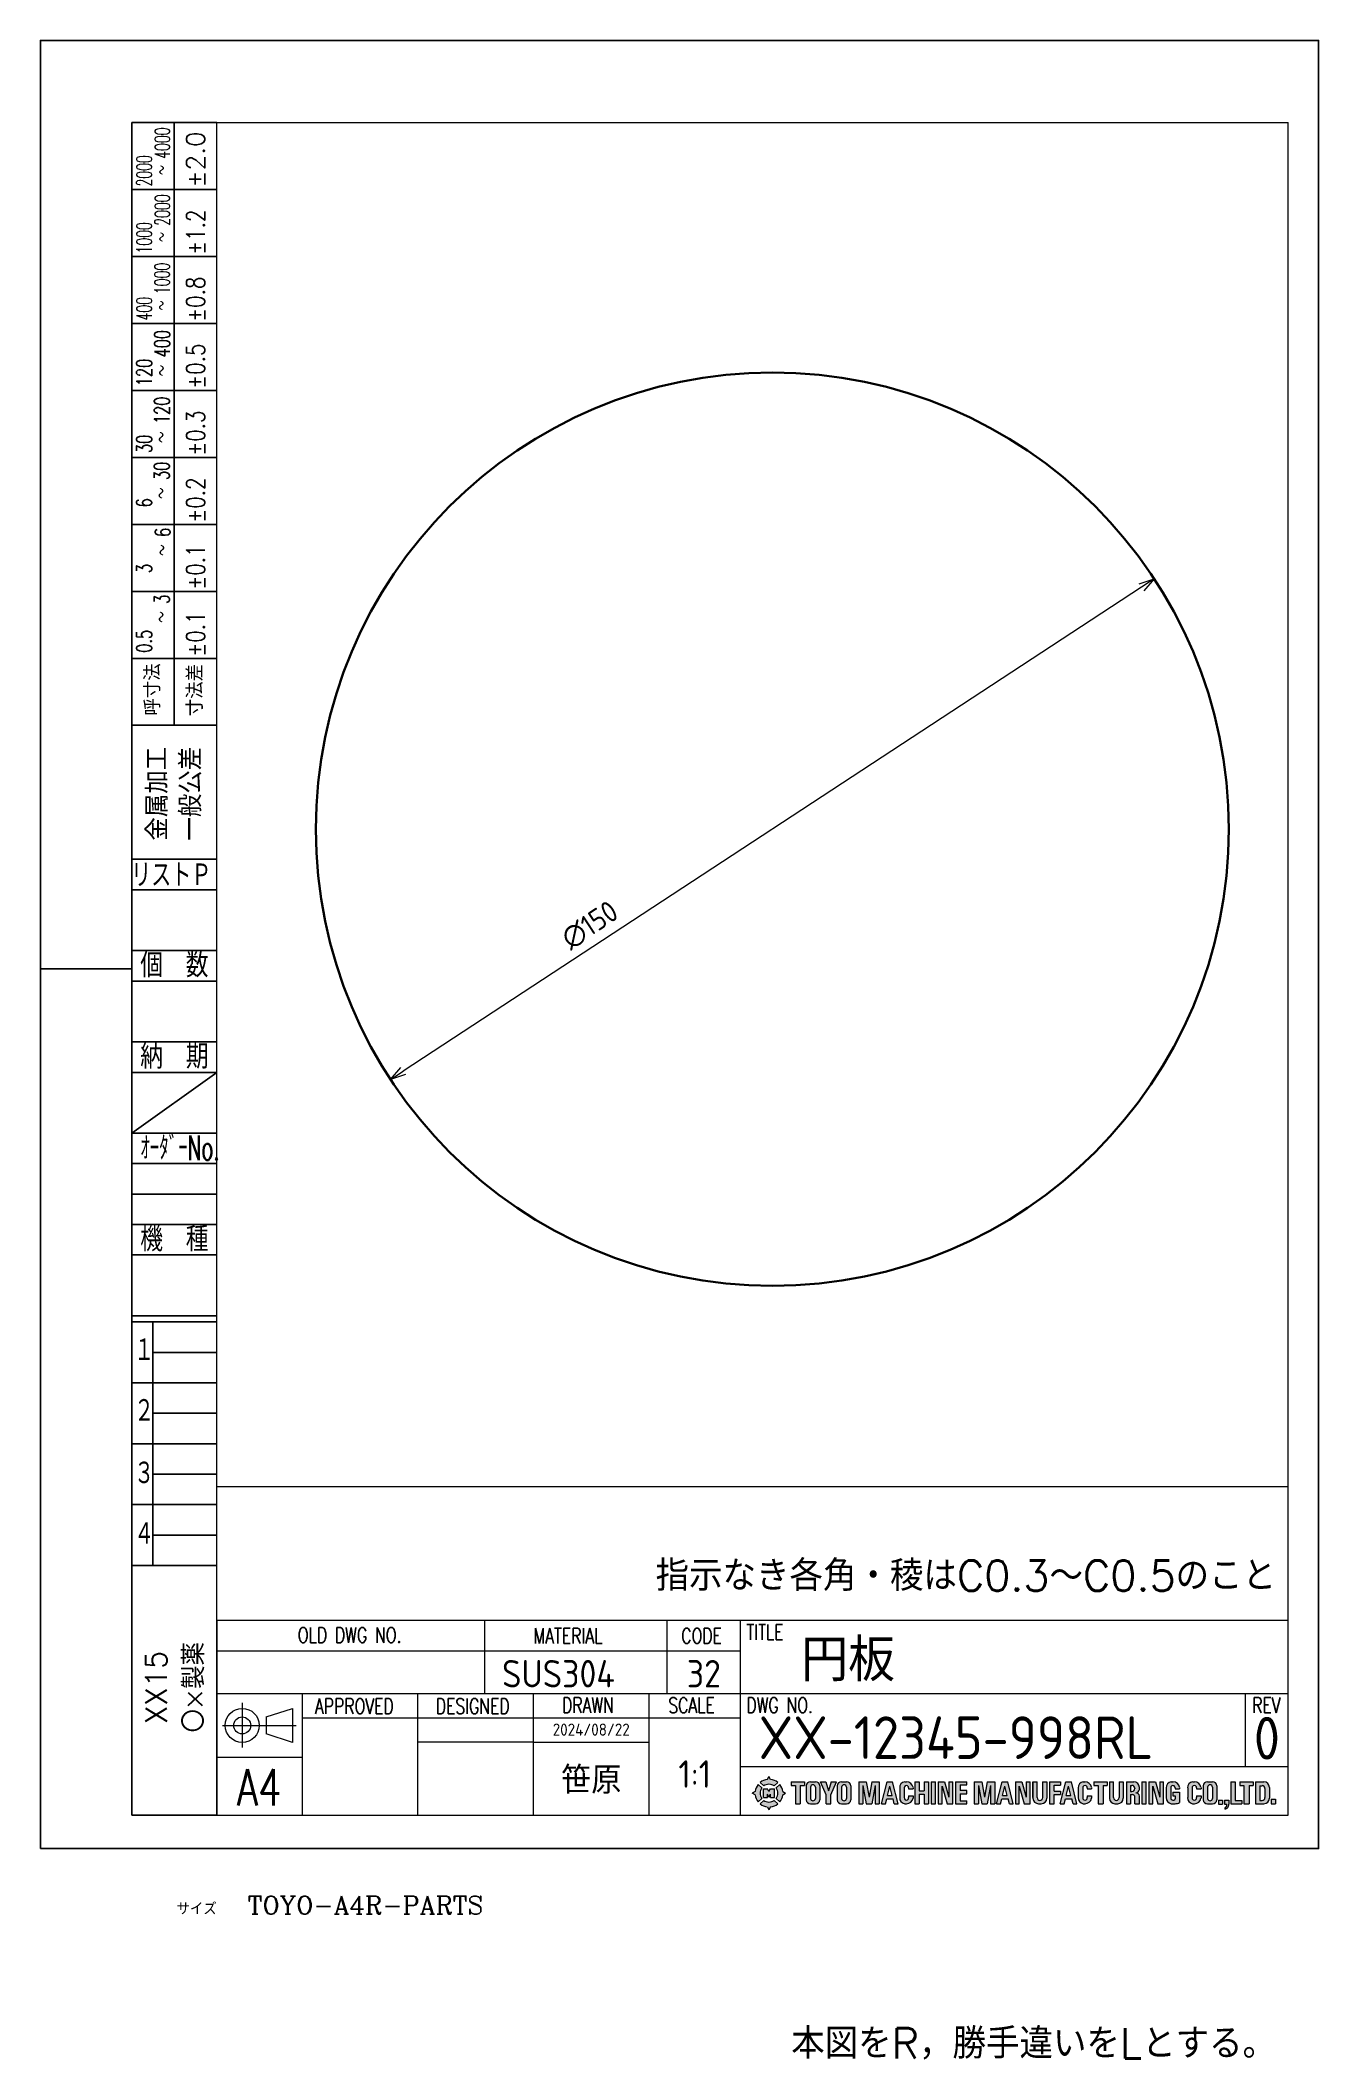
# Model space of a CAD drawing. Header units: millimetres. Extents: x 0 to 210, y -35 to 297.
import ezdxf
from ezdxf.enums import TextEntityAlignment as Align

# ---------------------------------------------------------------- set-up
doc = ezdxf.new("R2010")
doc.units = ezdxf.units.MM
for name, color, linetype, lineweight in [('AM_0', 7, 'Continuous', 30), ('AM_5', 3, 'Continuous', 13), ('AM_BOR', 7, 'Continuous', 13)]:
    doc.layers.add(name, color=color, linetype=linetype, lineweight=lineweight)
doc.layers.add('AM_12', color=7, linetype='Continuous', lineweight=13, plot=False)
doc.styles.add('ACJISTS', font='romanc.shx', dxfattribs={"height": 1, "bigfont": 'extfont2.shx'})
doc.styles.add('ACTOYODIM', font='isocp.shx', dxfattribs={"bigfont": 'extfont2.shx'})
doc.styles.get("Standard").update_dxf_attribs({"font": 'isocp.shx', "bigfont": 'extfont2.shx'})
doc.styles.add('TM_WAKU1', font='SIMPLEX.shx', dxfattribs={"bigfont": 'extfont2.shx'})
doc.styles.add('TM_WAKU2', font='SIMPLEX.shx', dxfattribs={"width": 0.75, "bigfont": 'EXTFONT.shx'})
doc.styles.add('TOYO-SEET1', font='SIMPLEX.shx', dxfattribs={"bigfont": 'extfont2.shx'})
doc.dimstyles.new('JIS-TOYO$3', dxfattribs={"dimtxt": 3.5, "dimasz": 2.5, "dimexe": 1, "dimexo": 1, "dimgap": 1.5, "dimtad": 3, "dimdec": 4, "dimdsep": 46, "dimtxsty": 'ACTOYODIM', "dimblk": 'OPEN30', "dimcen": 0, "dimclrd": 256, "dimclre": 256, "dimclrt": 2, "dimadec": 0, "dimazin": 2, "dimtp": 0.1, "dimtm": 0.1, "dimtfac": 0.71, "dimtdec": 4, "dimtmove": 0, "dimatfit": 3, "dimldrblk": 'OPEN30', "dimfxl": 1, "dimlwd": -1, "dimlwe": -1, "dimarcsym": 1})

# ---------------------------------------------------------------- blocks, each defined once
blk = doc.blocks.new('TOYO-A4R-PARTS')
at = {"layer": 'AM_BOR', "color": 1, "lineweight": 25}
for p, q in [((15, 283.5), (15, 5.5)), ((15, 283.5), (29, 283.5)), ((22, 184.5), (22, 283.5)), ((15, 272.5), (29, 272.5)), ((15, 261.5), (29, 261.5)), ((15, 250.5), (29, 250.5)), ((15, 239.5), (29, 239.5)), ((15, 228.5), (29, 228.5)), ((15, 217.5), (29, 217.5)), ((15, 206.5), (29, 206.5)), ((15, 195.5), (29, 195.5)), ((15, 184.5), (29, 184.5)), ((15, 162.5), (29, 162.5)), ((15, 157.5), (29, 157.5)), ((15, 147.5), (29, 147.5)), ((0, 144.5), (15, 144.5)), ((15, 142.5), (29, 142.5)), ((15, 132.5), (29, 132.5)), ((15, 117.5), (29, 127.5)), ((15, 127.5), (29, 127.5)), ((15, 117.5), (29, 117.5)), ((15, 112.5), (29, 112.5)), ((15, 107.5), (29, 107.5)), ((15, 102.5), (29, 102.5)), ((15, 97.5), (29, 97.5)), ((15, 87.5), (29, 87.5)), ((15, 86.5), (29, 86.5)), ((18.5, 46.5), (18.5, 86.5)), ((18.5, 81.5), (29, 81.5)), ((15, 76.5), (29, 76.5)), ((18.5, 71.5), (29, 71.5)), ((15, 66.5), (29, 66.5)), ((18.5, 61.5), (29, 61.5)), ((15, 56.5), (29, 56.5)), ((18.5, 51.5), (29, 51.5)), ((15, 46.5), (29, 46.5)), ((15, 5.5), (29, 5.5))]:
    blk.add_line(p, q, dxfattribs=at)
at = {"layer": 'AM_BOR'}
for p, q in [((29, 5.5), (29, 283.5)), ((29, 283.5), (205, 283.5)), ((205, 5.5), (205, 283.5)), ((29, 5.5), (205, 5.5)), ((29, 5.5), (205, 5.5))]:
    blk.add_line(p, q, dxfattribs=at)
at = {"layer": 'Defpoints', "color": 1, "lineweight": 25}
blk.add_lwpolyline([(0, 0), (0, 297), (210, 297), (210, 0)], close=True, dxfattribs=at)
at = {"layer": 'AM_BOR', "color": 1, "lineweight": 25, "style": 'TOYO-SEET1'}
for s, height, width, p in [('～ 4000', 2.5, 0.6, (21.293, 274.878)), ('2000', 2.5, 0.6, (18.3, 273)), ('～ 2000', 2.5, 0.6, (21.293, 263.878)), ('±1.2', 3, 0.8, (27, 261.8)), ('1000', 2.5, 0.6, (18.3, 262)), ('～ 1000', 2.5, 0.6, (21.244, 252.646)), ('±0.8', 3, 0.8, (27, 250.8)), ('400', 2.5, 0.6, (18.3, 251)), ('～ 400', 2.5, 0.7, (21.267, 241.805)), ('±0.5', 3, 0.8, (27, 239.8)), ('120', 2.5, 0.7, (18.3, 240.2)), ('～ 120', 2.5, 0.7, (21.216, 230.862)), ('±0.3', 3, 0.8, (27, 228.8)), ('30', 2.5, 0.7, (18.3, 229.225)), ('～ 30', 2.5, 0.7, (21.19, 221.662)), ('±0.2', 3, 0.8, (27, 217.8)), ('6', 2.5, 0.7, (18.3, 220.292)), ('～ 6', 2.5, 0.7, (21.344, 212.313)), ('±0.1', 3, 0.8, (27, 206.8)), ('3', 2.5, 0.7, (18.3, 209.505)), ('～ 3', 2.5, 0.7, (21.216, 201.329)), ('0.5', 2.5, 0.7, (18.3, 196.421)), ('±0.1', 3, 0.8, (27, 195.8))]:
    blk.add_text(s, height=height, rotation=90, dxfattribs=dict(at, width=width)).set_placement(p)
for s, height, p in [('±2.0', 3, (27, 272.8)), ('呼寸法', 2.6, (19.716, 186.097)), ('寸法差', 2.6, (26.696, 185.995)), ('金属加工', 3.5, (20.926, 165.565)), ('一般公差', 3.5, (26.426, 165.565))]:
    blk.add_text(s, height=height, rotation=90, dxfattribs=at).set_placement(p)
for s, width, p in [('リストＰ', 0.75, (14.902, 157.901)), ('個\u3000数', 0.85, (16.403, 143.1)), ('納\u3000期', 0.85, (16.403, 128.1)), ('ｵｰﾀﾞｰNo.', 0.6, (16.403, 113.1)), ('機\u3000種', 0.85, (16.403, 98.1)), ('１', 0.75, (15.403, 79.884)), ('２', 0.75, (15.403, 69.918)), ('３', 0.75, (15.403, 59.65)), ('４', 0.75, (15.403, 49.685))]:
    blk.add_text(s, height=4, dxfattribs=dict(at, width=width)).set_placement(p)
at = {"layer": 'AM_BOR', "color": 1, "lineweight": 25, "style": 'TM_WAKU2', "width": 0.75}
blk.add_text('A4', height=6, dxfattribs=at).set_placement((32.3, 13.05), align=Align.TOP_LEFT)
at = {"layer": 'AM_BOR', "color": 7, "style": 'TM_WAKU1', "flags": 8}
for tag, p in [('STR-INIUSER', (25, 26.5)), ('STR-TYPE', (19, 26.5))]:
    blk.add_attdef(tag, text='', height=3.5, rotation=90, dxfattribs=at).set_placement(p, align=Align.MIDDLE)
blk = doc.blocks.new('TOYO-TYPE A')
at = {"layer": 'AM_BOR'}
h = blk.add_hatch(color=2, dxfattribs=at)
h.paths.add_polyline_path([(-85.03, 5.86), (-85.3, 6.34), (-85.57, 5.86, 0.142281), (-86.74, 5.37), (-86.16, 4.78, -0.325023), (-84.44, 4.78), (-83.86, 5.37, 0.142281)])
h.paths.add_polyline_path([(-86.48, 4.46), (-87.07, 5.04, 0.142281), (-87.56, 3.87), (-88.04, 3.6), (-87.56, 3.33, 0.142281), (-87.07, 2.16), (-86.48, 2.74, -0.325023)])
h.paths.add_polyline_path([(-86.16, 2.42), (-86.74, 1.84, 0.142281), (-85.57, 1.34), (-85.3, 0.86), (-85.03, 1.34, 0.142281), (-83.86, 1.84), (-84.44, 2.42, -0.325023)])
h.paths.add_polyline_path([(-85.03, 3.42), (-85.03, 2.87), (-84.39, 2.87), (-84.39, 4.33), (-85.03, 4.33), (-85.3, 3.86), (-85.57, 4.33), (-86.21, 4.33), (-86.21, 2.87), (-85.57, 2.87), (-85.57, 3.42), (-85.3, 2.94)])
h.paths.add_polyline_path([(-84.12, 2.74), (-83.53, 2.16, 0.142281), (-83.04, 3.33), (-82.56, 3.6), (-83.04, 3.87, 0.142281), (-83.53, 5.04), (-84.12, 4.46, -0.325023)])
h.paths.add_polyline_path([(-80.15, 4.88), (-79.46, 4.88), (-79.46, 5.47), (-81.65, 5.47), (-81.65, 4.88), (-80.97, 4.88), (-80.97, 1.87), (-80.15, 1.87)])
h.paths.add_polyline_path([(-79.21, 2.51, 0.360395), (-78.48, 1.87), (-77.66, 1.87, 0.360395), (-76.93, 2.51), (-76.93, 4.83, 0.360395), (-77.66, 5.47), (-78.48, 5.47, 0.360395), (-79.21, 4.83)])
h.paths.add_polyline_path([(-78.48, 4.6, -0.888889), (-77.66, 4.6), (-77.66, 2.73, -0.888889), (-78.48, 2.73)], flags=16)
h.paths.add_polyline_path([(-75.52, 3.97), (-75.95, 5.47), (-76.84, 5.47), (-75.91, 3.33), (-75.91, 1.87), (-75.13, 1.87), (-75.13, 3.33), (-74.2, 5.47), (-75.09, 5.47)])
h.paths.add_polyline_path([(-74.11, 2.51, 0.360395), (-73.38, 1.87), (-72.55, 1.87, 0.360395), (-71.83, 2.51), (-71.83, 4.83, 0.360395), (-72.55, 5.47), (-73.38, 5.47, 0.360395), (-74.11, 4.83)])
h.paths.add_polyline_path([(-73.38, 2.73), (-73.38, 4.6, -0.888889), (-72.55, 4.6), (-72.55, 2.73, -0.888889)], flags=16)
h.paths.add_polyline_path([(-70.55, 1.87), (-69.86, 1.87), (-69.86, 4.88), (-69.32, 1.87), (-68.41, 1.87), (-67.86, 4.88), (-67.86, 1.87), (-67.17, 1.87), (-67.17, 5.47), (-68.41, 5.47), (-68.86, 2.96), (-69.32, 5.47), (-70.55, 5.47)])
h.paths.add_polyline_path([(-64.92, 2.69), (-64.71, 1.87), (-64.07, 1.87), (-64.99, 5.47), (-65.9, 5.47), (-66.81, 1.87), (-66.17, 1.87), (-65.96, 2.69)])
h.paths.add_polyline_path([(-65.82, 3.24), (-65.44, 4.75), (-65.06, 3.24)], flags=16)
h.paths.add_polyline_path([(-63.09, 2.87), (-63.09, 4.47, -1.125), (-62.36, 4.47), (-62.36, 4.33), (-61.63, 4.33), (-61.63, 4.56, 0.36205), (-62.7, 5.47), (-63, 5.47, 0.389293), (-63.82, 4.47), (-63.82, 2.87, 0.389293), (-63, 1.87), (-62.7, 1.87, 0.36205), (-61.63, 2.78), (-61.63, 3.14), (-62.36, 3.14), (-62.36, 2.87, -1.125)])
h.paths.add_polyline_path([(-59.79, 3.42), (-59.79, 1.87), (-59.1, 1.87), (-59.1, 5.47), (-59.79, 5.47), (-59.79, 4.01), (-60.65, 4.01), (-60.65, 5.47), (-61.34, 5.47), (-61.34, 1.87), (-60.65, 1.87), (-60.65, 3.42)])
h.paths.add_polyline_path([(-57.96, 5.47), (-58.65, 5.47), (-58.65, 1.87), (-57.96, 1.87)])
h.paths.add_polyline_path([(-57.51, 1.87), (-56.87, 1.87), (-56.87, 4.74), (-56.05, 1.87), (-55.09, 1.87), (-55.09, 5.47), (-55.73, 5.47), (-55.73, 2.92), (-56.46, 5.47), (-57.51, 5.47)])
h.paths.add_polyline_path([(-53.9, 4.06), (-53.9, 4.97), (-52.81, 4.97), (-52.81, 5.47), (-54.63, 5.47), (-54.63, 1.87), (-52.81, 1.87), (-52.81, 2.37), (-53.9, 2.37), (-53.9, 3.51), (-52.81, 3.51), (-52.81, 4.06)])
h.paths.add_polyline_path([(-51.58, 1.87), (-50.89, 1.87), (-50.89, 4.88), (-50.35, 1.87), (-49.44, 1.87), (-48.89, 4.88), (-48.89, 1.87), (-48.2, 1.87), (-48.2, 5.47), (-49.44, 5.47), (-49.89, 2.96), (-50.35, 5.47), (-51.58, 5.47)])
h.paths.add_polyline_path([(-46.08, 5.47), (-47, 5.47), (-47.91, 1.87), (-47.27, 1.87), (-47.06, 2.69), (-46.02, 2.69), (-45.81, 1.87), (-45.17, 1.87)])
h.paths.add_polyline_path([(-46.16, 3.24), (-46.92, 3.24), (-46.54, 4.75)], flags=16)
h.paths.add_polyline_path([(-44.17, 4.74), (-43.35, 1.87), (-42.39, 1.87), (-42.39, 5.47), (-43.03, 5.47), (-43.03, 2.92), (-43.76, 5.47), (-44.81, 5.47), (-44.81, 1.87), (-44.17, 1.87)])
h.paths.add_polyline_path([(-41.25, 2.87), (-41.25, 5.47), (-41.93, 5.47), (-41.93, 2.78, 0.414214), (-41.02, 1.87), (-40.57, 1.87, 0.414214), (-39.65, 2.78), (-39.65, 5.47), (-40.34, 5.47), (-40.34, 2.87, -1)])
h.paths.add_polyline_path([(-39.24, 1.87), (-38.47, 1.87), (-38.47, 3.37), (-37.42, 3.37), (-37.42, 3.92), (-38.47, 3.92), (-38.47, 4.92), (-37.42, 4.92), (-37.42, 5.47), (-39.24, 5.47)])
h.paths.add_polyline_path([(-36.6, 2.69), (-35.55, 2.69), (-35.35, 1.87), (-34.71, 1.87), (-35.62, 5.47), (-36.53, 5.47), (-37.44, 1.87), (-36.8, 1.87)])
h.paths.add_polyline_path([(-36.46, 3.24), (-36.07, 4.75), (-35.69, 3.24)], flags=16)
h.paths.add_polyline_path([(-33.75, 4.47, -1.118991), (-33.02, 4.47), (-33.02, 4.33), (-32.29, 4.33), (-32.29, 4.56, 0.36205), (-33.35, 5.47), (-33.66, 5.47, 0.389293), (-34.48, 4.47), (-34.48, 2.87, 0.389293), (-33.66, 1.87), (-33.35, 1.87, 0.36205), (-32.29, 2.78), (-32.29, 3.14), (-33.02, 3.14), (-33.02, 2.87, -1.125), (-33.75, 2.87)])
h.paths.add_polyline_path([(-31.24, 1.87), (-30.42, 1.87), (-30.42, 4.88), (-29.74, 4.88), (-29.74, 5.47), (-31.93, 5.47), (-31.93, 4.88), (-31.24, 4.88)])
h.paths.add_polyline_path([(-29.37, 2.78, 0.414214), (-28.46, 1.87), (-28, 1.87, 0.414214), (-27.09, 2.78), (-27.09, 5.47), (-27.78, 5.47), (-27.78, 2.87, -1), (-28.69, 2.87), (-28.69, 5.47), (-29.37, 5.47)])
h.paths.add_polyline_path([(-26.59, 1.87), (-25.91, 1.87), (-25.91, 3.37), (-25.63, 3.37, -0.414214), (-25.18, 2.92), (-25.18, 1.87), (-24.45, 1.87), (-24.45, 3.1, 0.390984), (-24.95, 3.65), (-25.04, 3.65, -0.005711), (-25.03, 3.65, 0.353187), (-24.45, 4.19), (-24.45, 4.56, 0.414214), (-25.36, 5.47), (-26.59, 5.47)])
h.paths.add_polyline_path([(-25.91, 4.88), (-25.66, 4.88, -0.404487), (-25.2, 4.44), (-25.2, 4.35, -0.424007), (-25.66, 3.87), (-25.91, 3.87)], flags=16)
h.paths.add_polyline_path([(-23.33, 5.47), (-24.06, 5.47), (-24.06, 1.87), (-23.33, 1.87)])
h.paths.add_polyline_path([(-22.87, 1.87), (-22.24, 1.87), (-22.24, 4.74), (-21.41, 1.87), (-20.46, 1.87), (-20.46, 5.47), (-21.1, 5.47), (-21.1, 2.92), (-21.82, 5.47), (-22.87, 5.47)])
h.paths.add_polyline_path([(-20.02, 2.87, 0.389293), (-19.2, 1.87), (-18.56, 1.87, 0.100664), (-17.83, 2.05), (-17.83, 3.74), (-18.93, 3.74), (-18.93, 3.19), (-18.56, 3.19), (-18.56, 2.69, -0.414214), (-18.79, 2.46), (-18.93, 2.46, -0.449066), (-19.29, 2.87), (-19.29, 4.47, -1.125), (-18.56, 4.47), (-18.56, 4.33), (-17.83, 4.33), (-17.83, 4.56, 0.36205), (-18.9, 5.47), (-19.2, 5.47, 0.389293), (-20.02, 4.47)])
h.paths.add_polyline_path([(-16.51, 2.87, 0.389293), (-15.69, 1.87), (-15.39, 1.87, 0.36205), (-14.32, 2.78), (-14.32, 3.14), (-15.05, 3.14), (-15.05, 2.87, -1.125), (-15.78, 2.87), (-15.78, 4.47, -1.125), (-15.05, 4.47), (-15.05, 4.33), (-14.32, 4.33), (-14.32, 4.56, 0.36205), (-15.39, 5.47), (-15.69, 5.47, 0.389293), (-16.51, 4.47)])
h.paths.add_polyline_path([(-13.98, 2.51, 0.360395), (-13.25, 1.87), (-12.43, 1.87, 0.360395), (-11.7, 2.51), (-11.7, 4.83, 0.360395), (-12.43, 5.47), (-13.25, 5.47, 0.360395), (-13.98, 4.83)])
h.paths.add_polyline_path([(-13.25, 4.6, -0.888889), (-12.43, 4.6), (-12.43, 2.73, -0.888889), (-13.25, 2.73)], flags=16)
h.paths.add_polyline_path([(-11.47, 2.46), (-11.47, 1.78), (-10.79, 1.78), (-10.79, 2.46)])
h.paths.add_polyline_path([(-10.49, 2.46), (-10.49, 1.78), (-10.08, 1.78, -0.39461), (-10.4, 1.18), (-10.4, 1, 0.42586), (-9.76, 1.78), (-9.76, 2.46)])
h.paths.add_polyline_path([(-9.42, 1.87), (-7.6, 1.87), (-7.6, 2.42), (-8.69, 2.42), (-8.69, 5.47), (-9.42, 5.47)])
h.paths.add_polyline_path([(-6.43, 4.88), (-5.75, 4.88), (-5.75, 5.47), (-7.94, 5.47), (-7.94, 4.88), (-7.26, 4.88), (-7.26, 1.87), (-6.43, 1.87)])
h.paths.add_polyline_path([(-5.36, 1.87), (-4, 1.87, 0.414214), (-3.08, 2.78), (-3.08, 4.56, 0.414214), (-4, 5.47), (-5.36, 5.47)])
h.paths.add_polyline_path([(-4.68, 4.83), (-4.27, 4.83, -0.414214), (-3.81, 4.38), (-3.81, 2.87, -0.414214), (-4.27, 2.42), (-4.68, 2.42)], flags=16)
h.paths.add_polyline_path([(-2.79, 2.6), (-2.79, 1.87), (-2.1, 1.87), (-2.1, 2.6)])
at = {"layer": 'AM_12'}
for p, q in [((-176, 54), (0, 54)), ((-176, 32), (-176, 54))]:
    blk.add_line(p, q, dxfattribs=at)
at = {"layer": 'AM_BOR', "color": 7}
for p, q in [((-176, 32), (0, 32)), ((-176, 32), (-176, 0)), ((-90, 0), (-90, 32)), ((0, 0), (0, 32)), ((-176, 20), (0, 20)), ((-7, 8), (-7, 20)), ((-171.84, 18.44), (-171.84, 11.09)), ((-167.92, 16.13), (-163.58, 17.53)), ((-163.58, 17.53), (-163.58, 11.93)), ((-175.06, 14.73), (-162.95, 14.73)), ((-167.92, 16.13), (-167.92, 13.33)), ((-163.58, 11.93), (-167.92, 13.33)), ((-90, 8), (0, 8)), ((-176, 0), (0, 0)), ((-176, 0), (0, 0))]:
    blk.add_line(p, q, dxfattribs=at)
at = {"layer": 'AM_BOR', "color": 2}
for p, q in [((-132, 20), (-132, 32)), ((-102, 20), (-102, 32)), ((-176, 27), (-90, 27)), ((-162, 20), (-162, 0)), ((-143, 0), (-143, 20)), ((-124, 0), (-124, 20)), ((-105, 0), (-105, 20)), ((-162, 16), (-90, 16)), ((-124, 12), (-143, 12)), ((-124, 12), (-105, 12)), ((-176, 9.5), (-162, 9.5)), ((-87.56, 3.87), (-88.04, 3.6)), ((-87.56, 3.33), (-88.04, 3.6)), ((-86.48, 4.46), (-87.07, 5.04)), ((-86.74, 5.37), (-86.16, 4.78)), ((-86.21, 2.87), (-86.21, 4.33)), ((-86.21, 4.33), (-85.57, 4.33)), ((-85.57, 5.86), (-85.3, 6.34)), ((-85.3, 3.86), (-85.57, 4.33)), ((-85.57, 2.87), (-85.57, 3.42)), ((-85.3, 2.94), (-85.57, 3.42)), ((-85.03, 5.86), (-85.3, 6.34)), ((-85.3, 3.86), (-85.03, 4.33)), ((-85.3, 2.94), (-85.03, 3.42)), ((-85.03, 4.33), (-84.39, 4.33)), ((-85.03, 2.87), (-85.03, 3.42)), ((-84.44, 4.78), (-83.86, 5.37)), ((-84.39, 2.87), (-84.39, 4.33)), ((-83.53, 5.04), (-84.12, 4.46)), ((-83.04, 3.87), (-82.56, 3.6)), ((-83.04, 3.33), (-82.56, 3.6)), ((-81.65, 5.47), (-79.46, 5.47)), ((-81.65, 5.47), (-81.65, 4.88)), ((-81.65, 4.88), (-80.97, 4.88)), ((-80.97, 4.88), (-80.97, 1.87)), ((-80.15, 4.88), (-80.15, 1.87)), ((-80.15, 4.88), (-79.46, 4.88)), ((-79.46, 5.47), (-79.46, 4.88)), ((-79.21, 4.83), (-79.21, 2.51)), ((-78.48, 5.47), (-77.66, 5.47)), ((-78.48, 4.6), (-78.48, 2.73)), ((-77.66, 4.6), (-77.66, 2.73)), ((-76.93, 4.83), (-76.93, 2.51)), ((-75.91, 3.33), (-76.84, 5.47)), ((-76.84, 5.47), (-75.95, 5.47)), ((-75.95, 5.47), (-75.52, 3.97)), ((-75.91, 1.87), (-75.91, 3.33)), ((-75.09, 5.47), (-75.52, 3.97)), ((-75.13, 3.33), (-74.2, 5.47)), ((-75.13, 1.87), (-75.13, 3.33)), ((-75.09, 5.47), (-74.2, 5.47)), ((-74.11, 4.83), (-74.11, 2.51)), ((-73.38, 5.47), (-72.55, 5.47)), ((-73.38, 4.6), (-73.38, 2.73)), ((-72.55, 4.6), (-72.55, 2.73)), ((-71.83, 4.83), (-71.83, 2.51)), ((-70.55, 5.47), (-70.55, 1.87)), ((-70.55, 5.47), (-69.32, 5.47)), ((-69.86, 4.88), (-69.32, 1.87)), ((-69.86, 4.88), (-69.86, 1.87)), ((-69.32, 5.47), (-68.86, 2.96)), ((-68.41, 5.47), (-68.86, 2.96)), ((-68.41, 5.47), (-67.17, 5.47)), ((-67.86, 4.88), (-68.41, 1.87)), ((-67.86, 4.88), (-67.86, 1.87)), ((-67.17, 5.47), (-67.17, 1.87)), ((-66.81, 1.87), (-65.9, 5.47)), ((-65.9, 5.47), (-64.99, 5.47)), ((-65.82, 3.24), (-65.44, 4.75)), ((-65.06, 3.24), (-65.44, 4.75)), ((-64.07, 1.87), (-64.99, 5.47)), ((-63.82, 4.47), (-63.82, 2.87)), ((-63.09, 4.47), (-63.09, 2.87)), ((-63, 5.47), (-62.7, 5.47)), ((-62.36, 4.47), (-62.36, 4.33)), ((-62.36, 4.33), (-61.63, 4.33)), ((-61.63, 4.56), (-61.63, 4.33)), ((-61.34, 5.47), (-61.34, 1.87)), ((-61.34, 5.47), (-60.65, 5.47)), ((-60.65, 5.47), (-60.65, 4.01)), ((-60.65, 4.01), (-59.79, 4.01)), ((-60.65, 3.42), (-60.65, 1.87)), ((-60.65, 3.42), (-59.79, 3.42)), ((-59.79, 5.47), (-59.1, 5.47)), ((-59.79, 5.47), (-59.79, 4.01)), ((-59.79, 3.42), (-59.79, 1.87)), ((-59.1, 5.47), (-59.1, 1.87)), ((-58.65, 5.47), (-58.65, 1.87)), ((-58.65, 5.47), (-57.96, 5.47)), ((-57.96, 1.87), (-57.96, 5.47)), ((-57.51, 5.47), (-57.51, 1.87)), ((-57.51, 5.47), (-56.46, 5.47)), ((-56.87, 4.74), (-56.05, 1.87)), ((-56.87, 1.87), (-56.87, 4.74)), ((-56.46, 5.47), (-55.73, 2.92)), ((-55.73, 5.47), (-55.73, 2.92)), ((-55.73, 5.47), (-55.09, 5.47)), ((-55.09, 1.87), (-55.09, 5.47)), ((-54.63, 5.47), (-54.63, 1.87)), ((-54.63, 5.47), (-52.81, 5.47)), ((-53.9, 4.97), (-52.81, 4.97)), ((-53.9, 4.97), (-53.9, 4.06)), ((-52.81, 4.06), (-53.9, 4.06)), ((-53.9, 3.51), (-52.81, 3.51)), ((-53.9, 3.51), (-53.9, 2.37)), ((-52.81, 4.97), (-52.81, 5.47)), ((-52.81, 3.51), (-52.81, 4.06)), ((-51.58, 5.47), (-50.35, 5.47)), ((-51.58, 5.47), (-51.58, 1.87)), ((-50.89, 4.88), (-50.35, 1.87)), ((-50.89, 4.88), (-50.89, 1.87)), ((-50.35, 5.47), (-49.89, 2.96)), ((-49.44, 5.47), (-49.89, 2.96)), ((-49.44, 5.47), (-48.2, 5.47)), ((-48.89, 4.88), (-49.44, 1.87)), ((-48.89, 4.88), (-48.89, 1.87)), ((-48.2, 5.47), (-48.2, 1.87)), ((-47.91, 1.87), (-47, 5.47)), ((-47, 5.47), (-46.08, 5.47)), ((-46.92, 3.24), (-46.54, 4.75)), ((-46.16, 3.24), (-46.54, 4.75)), ((-45.17, 1.87), (-46.08, 5.47)), ((-44.81, 5.47), (-44.81, 1.87)), ((-44.81, 5.47), (-43.76, 5.47)), ((-44.17, 1.87), (-44.17, 4.74)), ((-44.17, 4.74), (-43.35, 1.87)), ((-43.76, 5.47), (-43.03, 2.92)), ((-43.03, 5.47), (-42.39, 5.47)), ((-43.03, 5.47), (-43.03, 2.92)), ((-42.39, 1.87), (-42.39, 5.47)), ((-41.93, 2.87), (-41.93, 5.47)), ((-41.93, 5.47), (-41.93, 2.78)), ((-41.93, 5.47), (-41.25, 5.47)), ((-41.25, 2.87), (-41.25, 5.47)), ((-40.34, 5.47), (-40.34, 2.87)), ((-40.34, 5.47), (-39.65, 5.47)), ((-39.65, 5.47), (-39.65, 2.78)), ((-39.24, 5.47), (-39.24, 1.87)), ((-39.24, 5.47), (-37.42, 5.47)), ((-38.47, 4.92), (-37.42, 4.92)), ((-38.47, 3.92), (-38.47, 4.92)), ((-38.47, 3.92), (-37.42, 3.92)), ((-38.47, 3.37), (-37.42, 3.37)), ((-38.47, 1.87), (-38.47, 3.37)), ((-37.44, 1.87), (-36.53, 5.47)), ((-37.42, 5.47), (-37.42, 4.92)), ((-37.42, 3.92), (-37.42, 3.37)), ((-36.53, 5.47), (-35.62, 5.47)), ((-36.46, 3.24), (-36.07, 4.75)), ((-35.69, 3.24), (-36.07, 4.75)), ((-34.71, 1.87), (-35.62, 5.47)), ((-34.48, 4.47), (-34.48, 2.87)), ((-33.75, 4.47), (-33.75, 2.87)), ((-33.66, 5.47), (-33.35, 5.47)), ((-33.02, 4.47), (-33.02, 4.33)), ((-33.02, 4.33), (-32.29, 4.33)), ((-32.29, 4.56), (-32.29, 4.33)), ((-31.93, 5.47), (-29.74, 5.47)), ((-31.93, 5.47), (-31.93, 4.88)), ((-31.93, 4.88), (-31.24, 4.88)), ((-31.24, 4.88), (-31.24, 1.87)), ((-30.42, 4.88), (-30.42, 1.87)), ((-30.42, 4.88), (-29.74, 4.88)), ((-29.74, 5.47), (-29.74, 4.88)), ((-29.37, 5.47), (-29.37, 2.78)), ((-29.37, 5.47), (-28.69, 5.47)), ((-28.69, 2.87), (-28.69, 5.47)), ((-27.78, 5.47), (-27.78, 2.87)), ((-27.78, 5.47), (-27.09, 5.47)), ((-27.09, 5.47), (-27.09, 2.78)), ((-26.59, 5.47), (-25.36, 5.47)), ((-26.59, 5.47), (-26.59, 1.87)), ((-25.91, 4.88), (-25.66, 4.88)), ((-25.91, 4.88), (-25.91, 3.87)), ((-25.91, 3.87), (-25.66, 3.87)), ((-25.91, 3.37), (-25.63, 3.37)), ((-25.91, 3.37), (-25.91, 1.87)), ((-25.2, 4.44), (-25.2, 4.35)), ((-25.04, 3.65), (-24.99, 3.65)), ((-24.45, 4.19), (-24.45, 4.56)), ((-24.06, 5.47), (-24.06, 1.87)), ((-24.06, 5.47), (-23.33, 5.47)), ((-23.33, 1.87), (-23.33, 5.47)), ((-22.87, 5.47), (-22.87, 1.87)), ((-22.87, 5.47), (-21.82, 5.47)), ((-22.24, 4.74), (-21.41, 1.87)), ((-22.24, 1.87), (-22.24, 4.74)), ((-21.82, 5.47), (-21.1, 2.92)), ((-21.1, 5.47), (-21.1, 2.92)), ((-21.1, 5.47), (-20.46, 5.47)), ((-20.46, 1.87), (-20.46, 5.47)), ((-20.02, 4.47), (-20.02, 2.87)), ((-19.29, 4.47), (-19.29, 2.87)), ((-19.2, 5.47), (-18.9, 5.47)), ((-18.93, 3.74), (-17.83, 3.74)), ((-18.93, 3.74), (-18.93, 3.19)), ((-18.56, 4.47), (-18.56, 4.33)), ((-18.56, 4.33), (-17.83, 4.33)), ((-17.83, 4.56), (-17.83, 4.33)), ((-17.83, 3.74), (-17.83, 2.05)), ((-16.51, 4.47), (-16.51, 2.87)), ((-15.78, 4.47), (-15.78, 2.87)), ((-15.69, 5.47), (-15.39, 5.47)), ((-15.05, 4.47), (-15.05, 4.33)), ((-15.05, 4.33), (-14.32, 4.33)), ((-14.32, 4.56), (-14.32, 4.33)), ((-13.98, 4.83), (-13.98, 2.51)), ((-13.25, 5.47), (-12.43, 5.47)), ((-13.25, 4.6), (-13.25, 2.73)), ((-12.43, 4.6), (-12.43, 2.73)), ((-11.7, 4.83), (-11.7, 2.51)), ((-9.42, 5.47), (-9.42, 1.87)), ((-9.42, 5.47), (-8.69, 5.47)), ((-8.69, 5.47), (-8.69, 2.42)), ((-7.94, 5.47), (-5.75, 5.47)), ((-7.94, 5.47), (-7.94, 4.88)), ((-7.94, 4.88), (-7.26, 4.88)), ((-7.26, 4.88), (-7.26, 1.87)), ((-6.43, 4.88), (-6.43, 1.87)), ((-6.43, 4.88), (-5.75, 4.88)), ((-5.75, 5.47), (-5.75, 4.88)), ((-5.36, 5.47), (-5.36, 1.87)), ((-5.36, 5.47), (-4, 5.47)), ((-4.68, 4.83), (-4.68, 2.42)), ((-4.68, 4.83), (-4.27, 4.83)), ((-3.81, 4.38), (-3.81, 2.87)), ((-3.08, 4.56), (-3.08, 2.78)), ((-87.07, 2.16), (-86.48, 2.74)), ((-86.16, 2.42), (-86.74, 1.84)), ((-86.21, 2.87), (-85.57, 2.87)), ((-85.57, 1.34), (-85.3, 0.86)), ((-85.03, 1.34), (-85.3, 0.86)), ((-85.03, 2.87), (-84.39, 2.87)), ((-83.86, 1.84), (-84.44, 2.42)), ((-84.12, 2.74), (-83.53, 2.16)), ((-80.97, 1.87), (-80.15, 1.87)), ((-78.48, 1.87), (-77.66, 1.87)), ((-75.91, 1.87), (-75.13, 1.87)), ((-73.38, 1.87), (-72.55, 1.87)), ((-70.55, 1.87), (-69.86, 1.87)), ((-69.32, 1.87), (-68.41, 1.87)), ((-67.86, 1.87), (-67.17, 1.87)), ((-66.81, 1.87), (-66.17, 1.87)), ((-66.17, 1.87), (-65.96, 2.69)), ((-65.96, 2.69), (-64.92, 2.69)), ((-65.82, 3.24), (-65.06, 3.24)), ((-64.71, 1.87), (-64.92, 2.69)), ((-64.71, 1.87), (-64.07, 1.87)), ((-63, 1.87), (-62.7, 1.87)), ((-62.36, 3.14), (-62.36, 2.87)), ((-62.36, 3.14), (-61.63, 3.14)), ((-61.63, 3.14), (-61.63, 2.78)), ((-61.34, 1.87), (-60.65, 1.87)), ((-59.79, 1.87), (-59.1, 1.87)), ((-58.65, 1.87), (-57.96, 1.87)), ((-57.51, 1.87), (-56.87, 1.87)), ((-56.05, 1.87), (-55.09, 1.87)), ((-54.63, 1.87), (-52.81, 1.87)), ((-53.9, 2.37), (-52.81, 2.37)), ((-52.81, 1.87), (-52.81, 2.37)), ((-51.58, 1.87), (-50.89, 1.87)), ((-50.35, 1.87), (-49.44, 1.87)), ((-48.89, 1.87), (-48.2, 1.87)), ((-47.91, 1.87), (-47.27, 1.87)), ((-47.27, 1.87), (-47.06, 2.69)), ((-47.06, 2.69), (-46.02, 2.69)), ((-46.92, 3.24), (-46.16, 3.24)), ((-45.81, 1.87), (-46.02, 2.69)), ((-45.81, 1.87), (-45.17, 1.87)), ((-44.81, 1.87), (-44.17, 1.87)), ((-43.35, 1.87), (-42.39, 1.87)), ((-41.02, 1.87), (-40.57, 1.87)), ((-39.24, 1.87), (-38.47, 1.87)), ((-37.44, 1.87), (-36.8, 1.87)), ((-36.8, 1.87), (-36.6, 2.69)), ((-36.6, 2.69), (-35.55, 2.69)), ((-36.46, 3.24), (-35.69, 3.24)), ((-35.35, 1.87), (-35.55, 2.69)), ((-35.35, 1.87), (-34.71, 1.87)), ((-33.66, 1.87), (-33.35, 1.87)), ((-33.02, 3.14), (-32.29, 3.14)), ((-33.02, 3.14), (-33.02, 2.87)), ((-32.29, 3.14), (-32.29, 2.78)), ((-31.24, 1.87), (-30.42, 1.87)), ((-28.46, 1.87), (-28, 1.87)), ((-26.59, 1.87), (-25.91, 1.87)), ((-25.18, 1.87), (-25.18, 2.92)), ((-25.18, 1.87), (-24.45, 1.87)), ((-24.45, 1.87), (-24.45, 3.1)), ((-24.06, 1.87), (-23.33, 1.87)), ((-22.87, 1.87), (-22.24, 1.87)), ((-21.41, 1.87), (-20.46, 1.87)), ((-19.2, 1.87), (-18.9, 1.87)), ((-19.2, 1.87), (-18.56, 1.87)), ((-18.93, 3.19), (-18.56, 3.19)), ((-18.93, 2.46), (-18.79, 2.46)), ((-18.56, 3.19), (-18.56, 2.69)), ((-18.56, 3.14), (-18.56, 2.87)), ((-15.69, 1.87), (-15.39, 1.87)), ((-15.05, 3.14), (-15.05, 2.87)), ((-15.05, 3.14), (-14.32, 3.14)), ((-14.32, 3.14), (-14.32, 2.78)), ((-13.25, 1.87), (-12.43, 1.87)), ((-11.47, 2.46), (-10.79, 2.46)), ((-11.47, 2.46), (-11.47, 1.78)), ((-11.47, 1.78), (-10.79, 1.78)), ((-10.79, 2.46), (-10.79, 1.78)), ((-10.49, 2.46), (-9.76, 2.46)), ((-10.49, 2.46), (-10.49, 1.78)), ((-10.49, 1.78), (-10.08, 1.78)), ((-10.4, 1.18), (-10.4, 1)), ((-9.76, 2.46), (-9.76, 1.78)), ((-9.42, 1.87), (-7.6, 1.87)), ((-8.69, 2.42), (-7.6, 2.42)), ((-7.6, 2.42), (-7.6, 1.87)), ((-7.26, 1.87), (-6.43, 1.87)), ((-5.36, 1.87), (-4, 1.87)), ((-4.68, 2.42), (-4.27, 2.42)), ((-2.79, 2.6), (-2.79, 1.87)), ((-2.79, 2.6), (-2.1, 2.6)), ((-2.79, 1.87), (-2.1, 1.87)), ((-2.1, 2.6), (-2.1, 1.87))]:
    blk.add_line(p, q, dxfattribs=at)
at = {"layer": 'AM_BOR', "color": 7}
for radius in [2.8, 1.4]:
    blk.add_circle((-171.84, 14.73), radius, dxfattribs=at)
at = {"layer": 'AM_BOR', "color": 2}
for centre, radius, start, end in [((-85.3, 3.6), 2.28, 140.7392, 173.1301), ((-85.3, 3.6), 2.28, 186.8699, 219.2608), ((-85.3, 3.6), 1.46, 143.9893, 216.0107), ((-85.3, 3.6), 2.28, 96.8699, 129.2608), ((-85.3, 3.6), 1.46, 53.9893, 126.0107), ((-85.3, 3.6), 2.28, 50.7392, 83.1301), ((-85.3, 3.6), 1.46, 323.9893, 36.0107), ((-85.3, 3.6), 2.28, 6.8699, 39.2608), ((-85.3, 3.6), 2.28, 320.7392, 353.1301), ((-78.46, 4.71), 0.76, 91.5481, 170.8237), ((-78.07, 4.56), 0.413, 6.7329, 173.2671), ((-77.68, 4.71), 0.76, 9.1763, 88.4519), ((-73.36, 4.71), 0.76, 91.5481, 170.8237), ((-72.97, 4.56), 0.413, 6.7329, 173.2671), ((-72.58, 4.71), 0.76, 9.1763, 88.4519), ((-62.87, 4.52), 0.959, 98.1694, 183.2518), ((-62.73, 4.51), 0.367, 353.2671, 186.7329), ((-62.71, 4.38), 1.09, 9.5988, 90.7901), ((-33.52, 4.52), 0.959, 98.1694, 183.2518), ((-33.38, 4.51), 0.367, 353.2671, 186.7329), ((-33.37, 4.38), 1.09, 9.5988, 90.7901), ((-25.66, 4.42), 0.456, 1.9092, 90), ((-25.66, 4.33), 0.456, 270, 1.9092), ((-25.63, 2.92), 0.456, 0, 90), ((-25.36, 4.56), 0.912, 0, 90), ((-25.08, 4.28), 0.635, 273.2369, 352.1818), ((-25, 3.1), 0.55, 0.1225, 94.4587), ((-19.07, 4.52), 0.959, 98.1694, 183.2518), ((-18.93, 4.51), 0.367, 353.2671, 186.7329), ((-18.91, 4.38), 1.09, 9.5988, 90.7901), ((-15.56, 4.52), 0.959, 98.1694, 183.2518), ((-15.42, 4.51), 0.367, 353.2671, 186.7329), ((-15.4, 4.38), 1.09, 9.5988, 90.7901), ((-13.23, 4.71), 0.76, 91.5481, 170.8237), ((-12.84, 4.56), 0.413, 6.7329, 173.2671), ((-12.45, 4.71), 0.76, 9.1763, 88.4519), ((-4.27, 4.38), 0.456, 0, 90), ((-4, 4.56), 0.912, 0, 90), ((-85.3, 3.6), 2.28, 230.7392, 263.1301), ((-85.3, 3.6), 1.46, 233.9893, 306.0107), ((-85.3, 3.6), 2.28, 276.8699, 309.2608), ((-78.46, 2.63), 0.76, 189.1763, 268.4519), ((-78.07, 2.78), 0.413, 186.7329, 353.2671), ((-77.68, 2.63), 0.76, 271.5481, 350.8237), ((-73.36, 2.63), 0.76, 189.1763, 268.4519), ((-72.97, 2.78), 0.413, 186.7329, 353.2671), ((-72.58, 2.63), 0.76, 271.5481, 350.8237), ((-62.87, 2.82), 0.959, 176.7482, 261.8306), ((-62.73, 2.83), 0.367, 173.2671, 6.7329), ((-62.71, 2.96), 1.09, 269.2099, 350.4012), ((-41.02, 2.78), 0.912, 180, 270), ((-40.79, 2.87), 0.456, 180, 360), ((-40.57, 2.78), 0.912, 270, 0), ((-33.52, 2.82), 0.959, 176.7482, 261.8306), ((-33.38, 2.83), 0.367, 173.2671, 6.7329), ((-33.37, 2.96), 1.09, 269.2099, 350.4012), ((-28.46, 2.78), 0.912, 180, 270), ((-28.23, 2.87), 0.456, 180, 360), ((-28, 2.78), 0.912, 270, 0), ((-19.07, 2.82), 0.959, 176.7482, 261.8306), ((-18.93, 2.83), 0.367, 173.2671, 270), ((-18.79, 2.69), 0.228, 270, 0), ((-18.65, 3.75), 1.89, 272.5397, 295.5328), ((-15.56, 2.82), 0.959, 176.7482, 261.8306), ((-15.42, 2.83), 0.367, 173.2671, 6.7329), ((-15.4, 2.96), 1.09, 269.2099, 350.4012), ((-13.23, 2.63), 0.76, 189.1763, 268.4519), ((-12.84, 2.78), 0.413, 186.7329, 353.2671), ((-12.45, 2.63), 0.76, 271.5481, 350.8237), ((-10.46, 1.7), 0.696, 274.3931, 6.662), ((-10.56, 1.65), 0.493, 288.6298, 14.7687), ((-4.27, 2.87), 0.456, 270, 0), ((-4, 2.78), 0.912, 270, 0)]:
    blk.add_arc(centre, radius, start, end, dxfattribs=at)
at = {"layer": 'AM_BOR', "color": 2, "style": 'TM_WAKU2', "width": 0.75}
for s, p in [('OLD DWG NO.', (-162.71, 30.82)), ('MATERIAL', (-123.98, 30.7)), ('CODE', (-99.7, 30.7)), ('DRAWN', (-119.29, 19.3))]:
    blk.add_text(s, height=2.5, dxfattribs=at).set_placement(p, align=Align.TOP_LEFT)
for s, p in [('TITLE', (-89, 28.8)), ('SCALE', (-101.83, 16.79)), ('DWG NO.', (-89, 16.8))]:
    blk.add_text(s, height=2.5, dxfattribs=at).set_placement(p)
for s, p in [('APPROVED', (-159.88, 17.9)), ('DESIGNED', (-140.03, 17.9))]:
    blk.add_text(s, height=2.5, dxfattribs=at).set_placement(p, align=Align.MIDDLE_LEFT)
at = {"layer": 'AM_BOR', "color": 7, "style": 'TM_WAKU2', "width": 0.75}
blk.add_text('REV', height=2.5, dxfattribs=at).set_placement((-5.9, 19.3), align=Align.TOP_LEFT)
at = {"layer": 'AM_BOR', "color": 7, "style": 'ACJISTS'}
blk.add_text('サイズ', height=2, dxfattribs=at).set_placement((-182.63, -16.38))
at = {"layer": 'AM_BOR', "color": 7, "style": 'TM_WAKU1', "flags": 8}
blk.add_attdef('STR-CHAMFER-WITHIOUT-INSTRUCTONS', text='', height=5, dxfattribs=at).set_placement((-2, 36.84), align=Align.RIGHT)
at = {"layer": 'AM_BOR', "color": 7}
for tag, p, height in [('GEN-TITLE-DES1{11.4}', (-80, 21.98), 7), ('GEN-TITLE-MAT1{5.4}', (-129.15, 20.97), 4.5), ('GEN-TITLE-NR{11.4}', (-87, 9.22), 7)]:
    blk.add_attdef(tag, p, '', height=height, dxfattribs=at)
for tag, p in [('GEN-TITLE-MAT2{2.4}', (-96, 20.97)), ('GEN-TITLE-CHKM{4.2}', (-133.5, 3.5)), ('GEN-TITLE-NAME{4.2}', (-114.5, 3.5)), ('GEN-TITLE-SCA{3.3}', (-97.5, 4.5))]:
    blk.add_attdef(tag, text='', height=4.5, dxfattribs=at).set_placement(p, align=Align.CENTER)
at = {"layer": 'AM_BOR', "color": 7, "flags": 8}
blk.add_attdef('GEN-TITLE-REV{1.0}', text='', height=7, dxfattribs=at).set_placement((-3.5, 9.13), align=Align.CENTER)
at = {"layer": 'AM_BOR', "color": 2}
for tag, p in [('GEN-TITLE-CHKD{8.5}', (-133.5, 13.04)), ('GEN-TITLE-DAT{8.5}', (-114.5, 13.04))]:
    blk.add_attdef(tag, text='', height=2, dxfattribs=at).set_placement(p, align=Align.CENTER)
at = {"layer": 'AM_BOR', "color": 7, "style": 'ACJISTS'}
blk.add_attdef('GEN-TITLE-SIZ{22.6}', (-170.95, -16.29), '', height=3, dxfattribs=at)
at = {"layer": 'AM_BOR', "color": 7, "style": 'TM_WAKU1'}
blk.add_attdef('STR-MIRRORIMAGE', text='', height=5, dxfattribs=at).set_placement((-2, -40), align=Align.RIGHT)
blk = doc.blocks.new('_Open30')
at = {"color": 0, "linetype": 'ByBlock', "lineweight": -2}
for p, q in [((-1, 0.27), (0, 0)), ((0, 0), (-1, -0.27)), ((0, 0), (-1, 0))]:
    blk.add_line(p, q, dxfattribs=at)
blk = doc.blocks.new('*D9')
at = {"layer": 'AM_5', "transparency": 16777216}
blk.add_line((180.9, 207.17), (59.61, 127.71), dxfattribs=at)
at = {"layer": 'Defpoints', "color": 0, "transparency": 16777216}
for p in [(182.99, 208.54), (57.52, 126.34)]:
    blk.add_point(p, dxfattribs=at)
at = {"layer": 'AM_5', "transparency": 16777216, "xscale": 2.5, "yscale": 2.5, "zscale": 2.5}
for p, rotation in [((182.99, 208.54), 33.23154176903343), ((57.52, 126.34), 213.2315417690334)]:
    blk.add_blockref('_Open30', p, dxfattribs=dict(at, rotation=rotation))
at = {"layer": 'AM_5', "color": 2, "transparency": 16777216, "insert": (90.27, 151.68), "char_height": 3.5, "attachment_point": 5, "rotation": 33.2315, "style": 'ACTOYODIM'}
blk.add_mtext('∅150', dxfattribs=at)

msp = doc.modelspace()

# ---------------------------------------------------------------- linework, layer by layer
at = {"layer": 'AM_0'}
msp.add_circle((120.25571, 167.4376), 75, dxfattribs=at)

# ---------------------------------------------------------------- block references
at = {"layer": 'AM_0', "lineweight": 0}
ref = msp.add_blockref('TOYO-A4R-PARTS', (0, 0), dxfattribs=at)
ref.add_attrib('STR-INIUSER', '〇×製薬', dxfattribs={"layer": 'AM_BOR', "color": 7, "height": 3.5, "rotation": 90, "style": 'TM_WAKU1'}).set_placement((25, 26.5), align=Align.MIDDLE)
ref.add_attrib('STR-TYPE', 'XX15', dxfattribs={"layer": 'AM_BOR', "color": 7, "height": 3.5, "rotation": 90, "style": 'TM_WAKU1'}).set_placement((19, 26.5), align=Align.MIDDLE)
ref = msp.add_blockref('TOYO-TYPE A', (205, 5.5), dxfattribs=at)
ref.add_attrib('GEN-TITLE-NR{11.4}', 'XX-12345-998RL', (118, 14.71988), dxfattribs={"layer": 'AM_BOR', "color": 7, "height": 7})
ref.add_attrib('GEN-TITLE-DES1{11.4}', '円板', (125, 27.48418), dxfattribs={"layer": 'AM_BOR', "color": 7, "height": 7})
ref.add_attrib('GEN-TITLE-MAT1{5.4}', 'SUS304', (75.85, 26.47317), dxfattribs={"layer": 'AM_BOR', "color": 7, "height": 4.5})
ref.add_attrib('GEN-TITLE-MAT2{2.4}', '32', dxfattribs={"layer": 'AM_BOR', "color": 7, "height": 4.5}).set_placement((109, 26.47317), align=Align.CENTER)
ref.add_attrib('GEN-TITLE-NAME{4.2}', '笹原', dxfattribs={"layer": 'AM_BOR', "color": 7, "height": 4.5}).set_placement((90.5, 9), align=Align.CENTER)
ref.add_attrib('GEN-TITLE-DAT{8.5}', '2024/08/22', dxfattribs={"layer": 'AM_BOR', "color": 2, "height": 2}).set_placement((90.5, 18.53773), align=Align.CENTER)
ref.add_attrib('GEN-TITLE-SCA{3.3}', '1:1', dxfattribs={"layer": 'AM_BOR', "color": 7, "height": 4.5}).set_placement((107.5, 10), align=Align.CENTER)
ref.add_attrib('GEN-TITLE-REV{1.0}', '0', dxfattribs={"layer": 'AM_BOR', "color": 7, "height": 7}).set_placement((201.5, 14.62661), align=Align.CENTER)
ref.add_attrib('GEN-TITLE-SIZ{22.6}', 'TOYO-A4R-PARTS', (34.04638, -10.79319), dxfattribs={"layer": 'AM_BOR', "color": 7, "height": 3, "style": 'ACJISTS'})
ref.add_attrib('STR-CHAMFER-WITHIOUT-INSTRUCTONS', '指示なき各角・稜はC0.3～C0.5のこと', dxfattribs={"layer": 'AM_BOR', "color": 7, "height": 5, "style": 'TM_WAKU1'}).set_placement((203, 42.33883), align=Align.RIGHT)
ref.add_attrib('STR-MIRRORIMAGE', '本図をR，勝手違いをLとする。', dxfattribs={"layer": 'AM_BOR', "color": 7, "height": 5, "style": 'TM_WAKU1'}).set_placement((203, -34.5), align=Align.RIGHT)

# ---------------------------------------------------------------- dimensions: what is measured, and where the dimension line sits
at = {"layer": 'AM_5'}
dim = msp.add_diameter_dim_2p(p1=(182.99042, 208.53939), p2=(57.521, 126.33582), dimstyle='JIS-TOYO$3', override={"dimpost": '', "dimatfit": 2}, dxfattribs=at)
dim.commit()
dim.dimension.update_dxf_attribs({"geometry": '*D9', "text_midpoint": (92.05576, 148.96189), "dimtype": 163})

doc.saveas('drawing.dxf')
